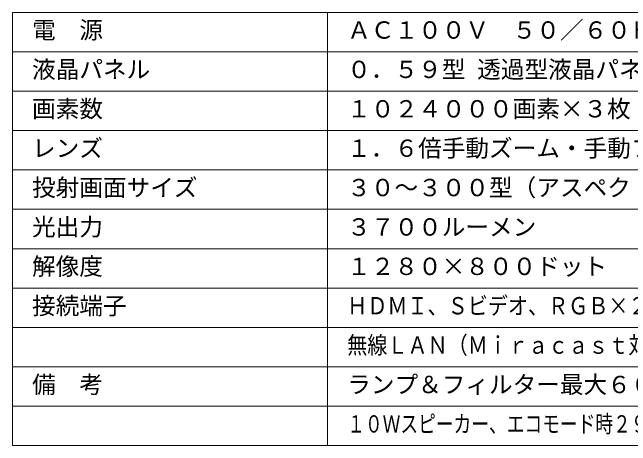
# Model space of a CAD drawing. Units: millimetres, scale not verified. Extents: x -63 to 62, y -56 to 56.
# Drawn here: x -62.5 to 16, y -56.3 to -1.3 of the extents above; entities that cross this region are included whole.
import ezdxf
from ezdxf.enums import TextEntityAlignment as Align

# ---------------------------------------------------------------- set-up
doc = ezdxf.new("R2010")
doc.units = ezdxf.units.MM
doc.header["$LTSCALE"] = 0.125
doc.layers.add('0-2_WAKU', color=1, linetype='Continuous', lineweight=18)
doc.layers.add('0-3_MOJI1', color=7, linetype='Continuous')
doc.styles.add('ＭＳ ゴシック', font='')
doc.styles.get('ＭＳ ゴシック').set_extended_font_data('MS Gothic')

msp = doc.modelspace()

# ---------------------------------------------------------------- linework, layer by layer
at = {"layer": '0-2_WAKU', "color": 4}
for p, q in [((-62.5056, -1.2569), (62.4944, -1.2569)), ((-62.5056, -1.2569), (-62.5056, -56.2569)), ((-22.5056, -1.2569), (-22.5056, -56.2569)), ((62.4944, -56.2569), (-62.5056, -56.2569))]:
    msp.add_line(p, q, dxfattribs=at)
at = {"layer": '0-2_WAKU'}
for p, q in [((-62.5056, -6.2569), (62.4944, -6.2569)), ((-62.5056, -11.2569), (62.4944, -11.2569)), ((-62.5056, -16.2569), (62.4944, -16.2569)), ((-62.5056, -21.2569), (62.4944, -21.2569)), ((-62.5056, -26.2569), (62.4944, -26.2569)), ((-62.5056, -31.2569), (62.4944, -31.2569)), ((-62.5056, -36.2569), (62.4944, -36.2569)), ((-62.5056, -41.2569), (62.4944, -41.2569)), ((-62.5056, -46.2569), (62.4944, -46.2569)), ((-62.5056, -51.2569), (62.4944, -51.2569))]:
    msp.add_line(p, q, dxfattribs=at)

# ---------------------------------------------------------------- texts
at = {"layer": '0-3_MOJI1', "style": 'ＭＳ ゴシック'}
for s, p in [('電\u3000源', (-60.0056, -5.2569)), ('ＡＣ１００Ｖ\u3000５０／６０Ｈｚ\u3000', (-20.0056, -5.2569)), ('液晶パネル', (-60.0056, -10.2569)), ('０．５９型 透過型液晶パネル ３原色方式', (-20.0056, -10.2569)), ('画素数', (-60.0056, -15.2569)), ('１０２４０００画素×３枚', (-20.0056, -15.2569)), ('レンズ', (-60.0056, -20.2569)), ('１．６倍手動ズーム・手動フォーカスレンズ', (-20.0056, -20.2569)), ('投射画面サイズ', (-60.0056, -25.2569)), ('３０～３００型（アスペクト比４：３）', (-20.0056, -25.2569)), ('光出力', (-60.0056, -30.2569)), ('３７００ルーメン', (-20.0056, -30.2569)), ('解像度', (-60.0056, -35.2569)), ('１２８０×８００ドット', (-20.0056, -35.2569)), ('接続端子', (-60.0056, -40.2569)), ('備\u3000考', (-60.0056, -50.2569)), ('ランプ＆フィルター最大６０００時間交換不要', (-20.0056, -50.2569))]:
    msp.add_text(s, height=2.199, dxfattribs=at).set_placement(p, align=Align.BOTTOM_LEFT)
for s, width, p in [('ＨＤＭＩ、Ｓビデオ、ＲＧＢ×２、シリアル、ＵＳＢ', 0.85, (-20.0056, -40.2569)), ('無線ＬＡＮ（Ｍｉｒａｃａｓｔ対応）', 0.85, (-20.0056, -45.2569)), ('１０Ｗスピーカー、エコモード時２９ｄＢ、コーナーキーストーン', 0.75, (-20.0056, -55.2569))]:
    msp.add_text(s, height=2.199, dxfattribs=dict(at, width=width)).set_placement(p, align=Align.BOTTOM_LEFT)

doc.saveas('drawing.dxf')
